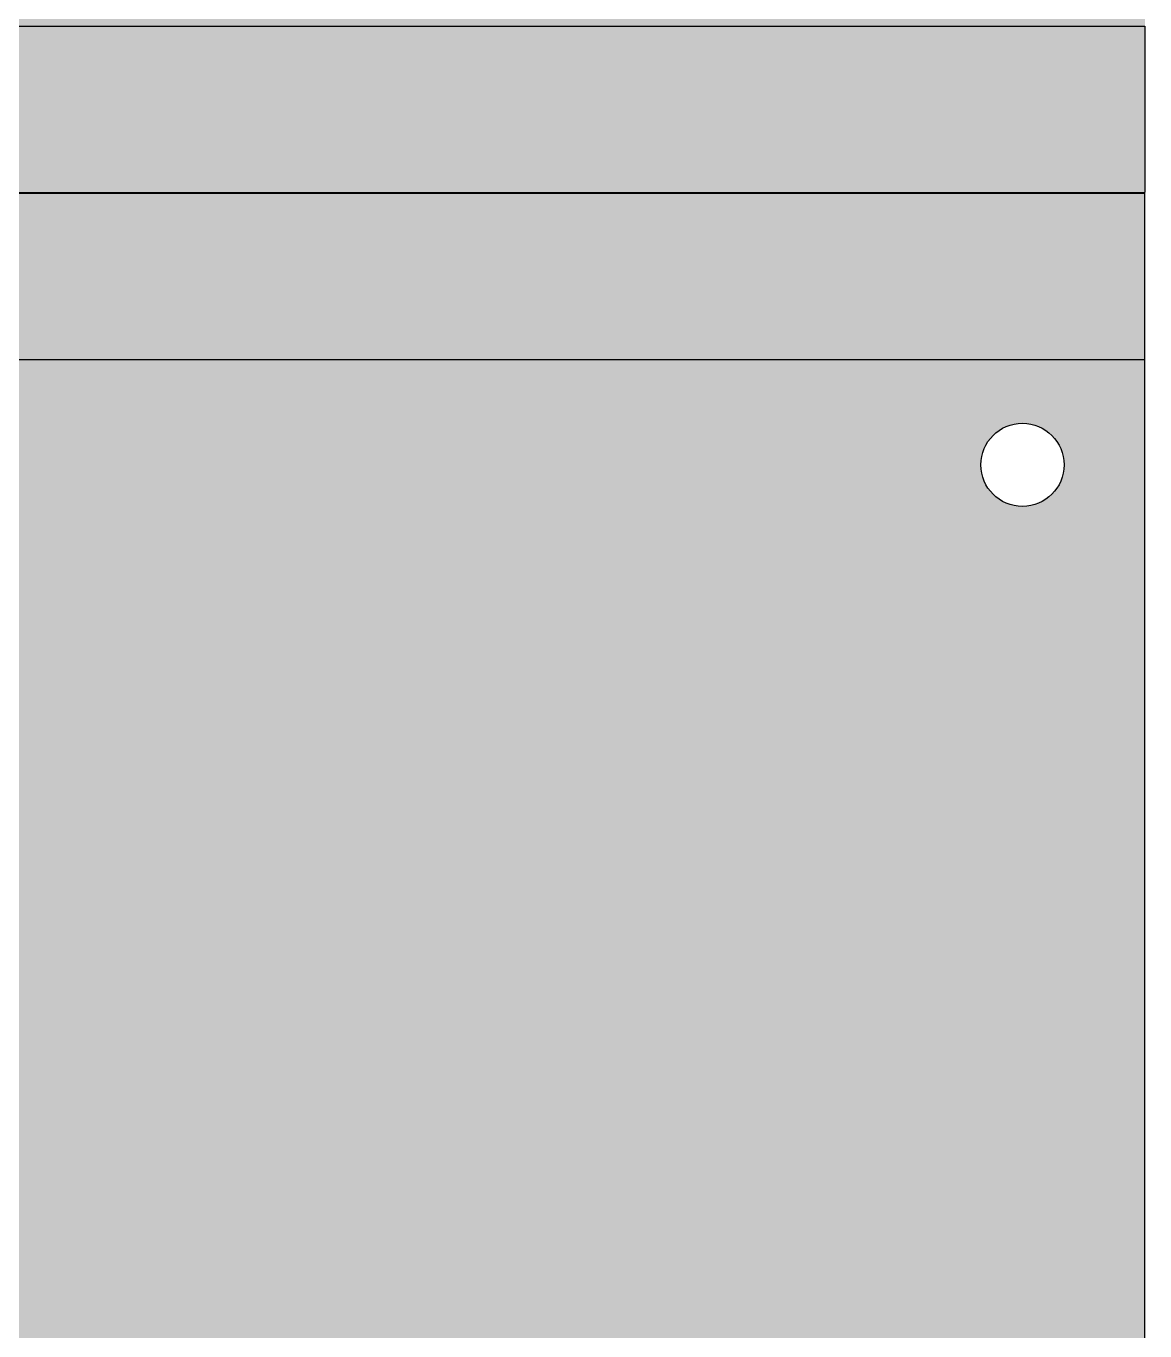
# Model space of a CAD drawing. Extents: x -15 to 8521, y -5327 to 1905.
# Drawn here: x 255.3 to 322.5, y 1387 to 1465.4 of the extents above; entities that cross this region are included whole.
import ezdxf

# ---------------------------------------------------------------- set-up
doc = ezdxf.new("R2010")
doc.units = 0
doc.layers.add('AR-HTC-MOB', color=253, linetype='Continuous', plot=False)
doc.layers.add('AR-MOB', color=2, linetype='Continuous')

# ---------------------------------------------------------------- blocks, each defined once
blk = doc.blocks.new('EST-4')
at = {"layer": 'AR-HTC-MOB'}
h = blk.add_hatch(color=256, dxfattribs=at)
h.dxf.hatch_style = 1
h.paths.add_polyline_path([(1.50002, 1.49991), (1.40001, 1.50008), (1.40001, 1.60019), (1.50019, 1.60021)])
h.paths.add_polyline_path([(2.40011, 2.20024), (2.90011, 2.2003), (2.9002, 1.6003), (1.50019, 1.6002), (1.50019, 1.60021), (1.50001, 3.0002), (2.10001, 3.00019), (2.10007, 2.5002, 0.326785)])
h.paths.add_polyline_path([(1.53998, 1.66541, 1), (1.58998, 1.66541, 1)], flags=16)
h.paths.add_polyline_path([(1.58166, 2.92619, 1), (1.53166, 2.92619, 1)], flags=16)
h.paths.add_polyline_path([(2.80159, 1.66364, 1), (2.85159, 1.66364, 1)], flags=16)
h.paths.add_polyline_path([(0.80007, 2.5002), (0.80001, 3.0002), (1.40001, 3.0002), (1.40001, 1.6002), (0.0002, 1.6001), (0.00011, 2.2001), (0.50011, 2.20016, 0.326785)])
h.paths.add_polyline_path([(1.31038, 1.66538, 1), (1.36038, 1.66538, 1)], flags=16)
h.paths.add_polyline_path([(0.0492, 1.6683, 1), (0.0992, 1.6683, 1)], flags=16)
h.paths.add_polyline_path([(1.37109, 2.92655, 1), (1.32109, 2.92655, 1)], flags=16)
h.paths.add_polyline_path([(1.5001, 2.30021), (1.40001, 2.30019), (1.40001, 3.00019), (1.50001, 3.0002)])
h.paths.add_polyline_path([(1.50019, 1.60021), (1.40001, 1.60019), (1.40001, 2.30019), (1.5001, 2.30021)])
h.paths.add_polyline_path([(0.7002, 1.60015), (0.7002, 1.50015), (0.0002, 1.5001), (0.0002, 1.6001)])
h.paths.add_polyline_path([(0.7002, 1.50015), (0.7002, 1.60015), (1.40001, 1.6002), (1.40001, 1.5002)])
h.paths.add_polyline_path([(2.20011, 1.60025), (2.20011, 1.50025), (1.50002, 1.5002), (1.50019, 1.6002)])
h.paths.add_polyline_path([(2.90019, 1.6003), (2.9002, 1.5003), (2.20011, 1.50025), (2.20011, 1.60025)])
h = blk.add_hatch(color=256, dxfattribs=at)
h.dxf.hatch_style = 1
h.paths.add_polyline_path([(1.50002, 1.50029), (1.40001, 1.50012), (1.40001, 1.40001), (1.50019, 1.4)])
h.paths.add_polyline_path([(2.40011, 0.79996), (2.90011, 0.79991), (2.9002, 1.39991), (1.50019, 1.4), (1.50019, 1.4), (1.50001, 0.00001), (2.10001, 0.00001), (2.10007, 0.5, -0.326785)])
h.paths.add_polyline_path([(1.53998, 1.33479, -1), (1.58998, 1.33479, -1)], flags=16)
h.paths.add_polyline_path([(1.58166, 0.07401, -1), (1.53166, 0.07401, -1)], flags=16)
h.paths.add_polyline_path([(2.80159, 1.33656, -1), (2.85159, 1.33656, -1)], flags=16)
h.paths.add_polyline_path([(0.80007, 0.5), (0.80001, 0), (1.40001, 0.00001), (1.40001, 1.40001), (0.0002, 1.4001), (0.00011, 0.8001), (0.50011, 0.80004, -0.326785)])
h.paths.add_polyline_path([(1.31038, 1.33482, -1), (1.36038, 1.33482, -1)], flags=16)
h.paths.add_polyline_path([(0.0492, 1.33191, -1), (0.0992, 1.33191, -1)], flags=16)
h.paths.add_polyline_path([(1.37109, 0.07365, -1), (1.32109, 0.07365, -1)], flags=16)
h.paths.add_polyline_path([(1.5001, 0.7), (1.40001, 0.70001), (1.40001, 0.00001), (1.50001, 0)])
h.paths.add_polyline_path([(1.50019, 1.4), (1.40001, 1.40001), (1.40001, 0.70001), (1.5001, 0.7)])
h.paths.add_polyline_path([(0.7002, 1.40005), (0.7002, 1.50005), (0.0002, 1.5001), (0.0002, 1.4001)])
h.paths.add_polyline_path([(0.7002, 1.50005), (0.7002, 1.40005), (1.40001, 1.40001), (1.40001, 1.50001)])
h.paths.add_polyline_path([(2.20011, 1.39995), (2.20011, 1.49995), (1.50002, 1.5), (1.50019, 1.4)])
h.paths.add_polyline_path([(2.90019, 1.39991), (2.9002, 1.49991), (2.20011, 1.49995), (2.20011, 1.39995)])
at = {"color": 0}
for p, q in [((1.50019, 1.6002), (2.90019, 1.6003)), ((2.90019, 1.6003), (2.9002, 1.5003)), ((1.50002, 1.5002), (2.9002, 1.5003)), ((1.50002, 1.5), (2.9002, 1.49991)), ((2.90019, 1.39991), (2.9002, 1.49991)), ((1.50019, 1.4), (2.90019, 1.39991)), ((2.90011, 0.79991), (2.9002, 1.39991))]:
    blk.add_line(p, q, dxfattribs=at)
at = {"color": 1, "linetype": 'Continuous'}
blk.add_circle((2.82659, 1.33656), 0.025, dxfattribs=at)

msp = doc.modelspace()

# ---------------------------------------------------------------- block references
at = {"layer": 'AR-MOB', "xscale": 100, "yscale": 100, "zscale": 100}
msp.add_blockref('EST-4', (32.519, 1305.381), dxfattribs=at)

doc.saveas('drawing.dxf')
